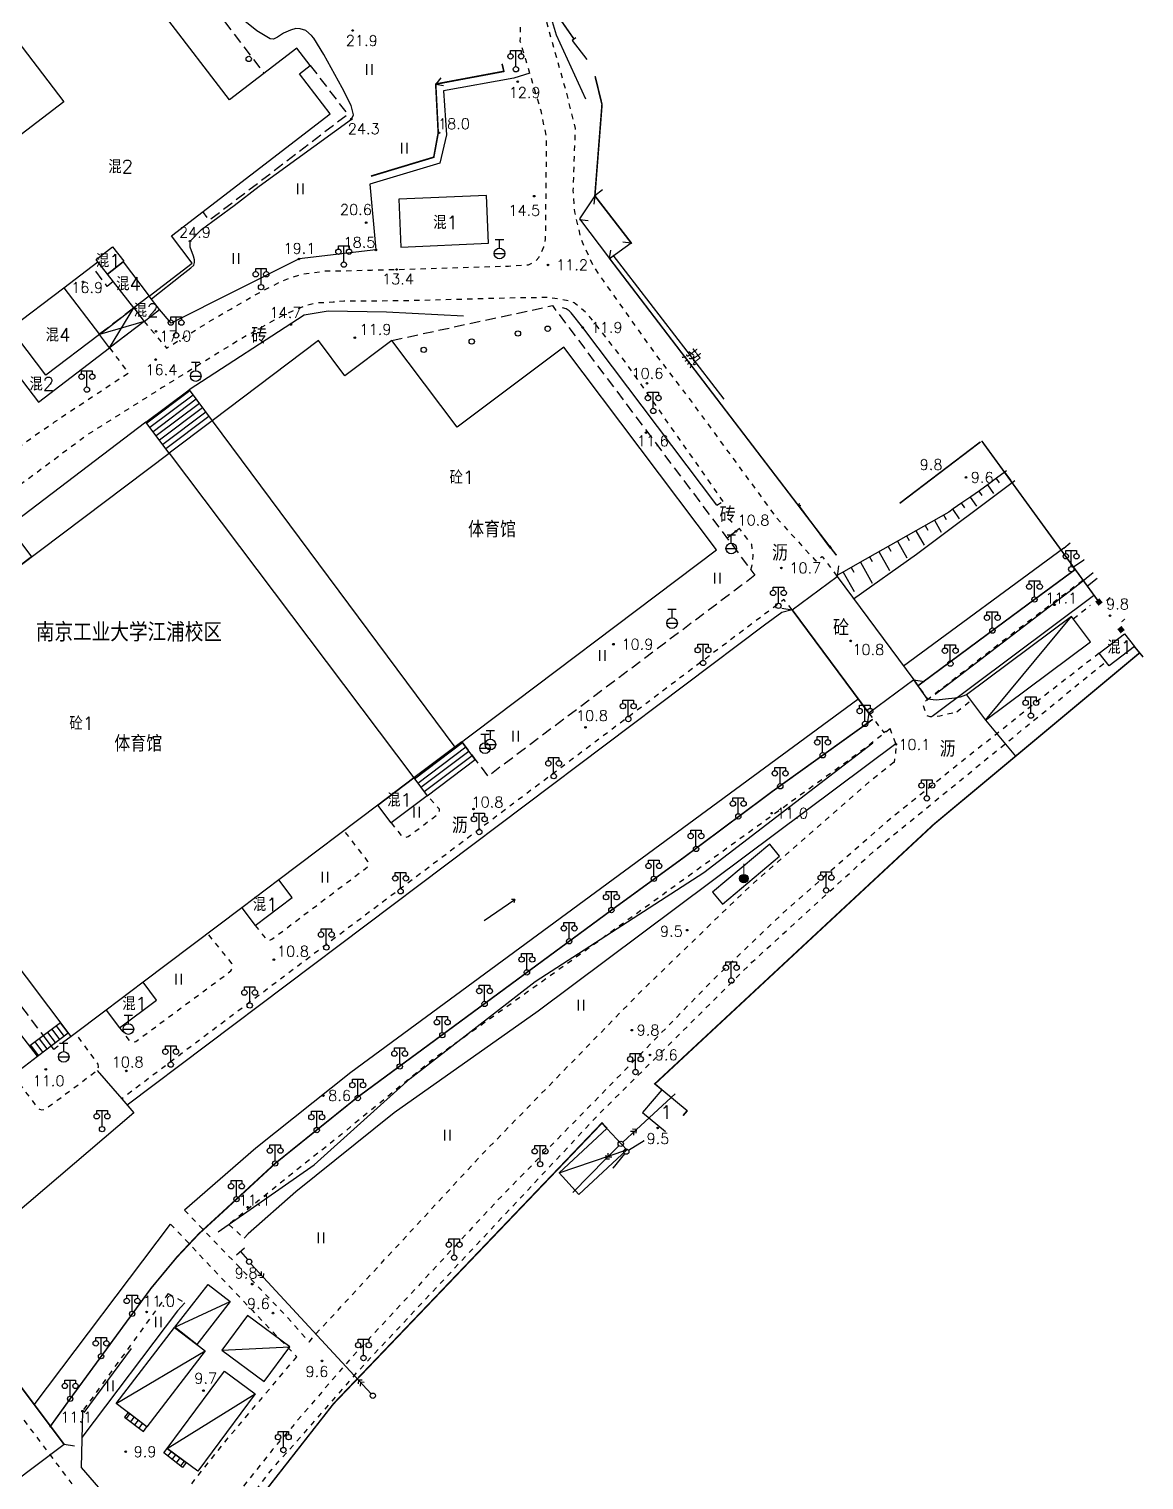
# Model space of a CAD drawing. Extents: x 115374 to 116875, y 149866 to 152432.
# Drawn here: x 116632.7 to 116842.3, y 150608 to 150880.7 of the extents above; entities that cross this region are included whole.
import ezdxf
from ezdxf.enums import TextEntityAlignment as Align

# ---------------------------------------------------------------- set-up
doc = ezdxf.new("R2010")
doc.units = 0
doc.header["$MEASUREMENT"] = 0
doc.header["$PDMODE"] = 32
doc.header["$PDSIZE"] = 0.3
for name, pattern in [('X2', [10, 8, -2]), ('X5', [3, 2, -1]), ('X6', [2, 1, -1])]:
    doc.linetypes.add(name, pattern=pattern)
doc.layers.get('0').update_dxf_attribs({"linetype": 'CONTINUOUS'})
for name, color, linetype in [('BOUND', 7, 'CONTINUOUS'), ('DLDW', 14, 'CONTINUOUS'), ('DLSS', 5, 'CONTINUOUS'), ('DMTZ', 5, 'CONTINUOUS'), ('GCD', 1, 'CONTINUOUS'), ('GXYZ', 2, 'CONTINUOUS'), ('JMD', 6, 'CONTINUOUS'), ('SXSS', 5, 'CONTINUOUS'), ('YZH', 2, 'CONTINUOUS'), ('ZBTZ', 5, 'CONTINUOUS')]:
    doc.layers.add(name, color=color, linetype=linetype)
doc.styles.add('HZ', font='rs.shx', dxfattribs={"bigfont": 'hztxt.shx'})
doc.linetypes.add('X17', pattern='A,9.4,[169,symbolx.shx,S=1,R=0,X=0,Y=0.15],0.6', length=10)
doc.linetypes.add('X18', pattern='A,9.4,[169,symbolx.shx,S=1,R=-90,X=0,Y=-0.15],0.6', length=10)
doc.linetypes.add('X19', pattern='A,4.5,[145,symbolx.shx,S=1,R=0,X=0,Y=1],4.5,-0.5,[146,symbolx.shx,S=1,R=0,X=0,Y=0],-0.5', length=10)
doc.linetypes.add('X20', pattern='A,4.5,[145,symbolx.shx,S=1,R=0,X=0,Y=0],4.5,-0.5,[146,symbolx.shx,S=1,R=0,X=0,Y=0],-0.5', length=10)
doc.linetypes.add('X30', pattern='A,9,-0.5,[162,symbolx.shx,S=1,R=0,X=0,Y=0],-0.5', length=10)
doc.linetypes.add('X33', pattern='A,2,[150,symbolx.shx,S=1,R=0,X=0,Y=1],1e-11', length=2)
doc.linetypes.add('X35', pattern='A,2,[4,symbolt.shx,S=1,R=0,X=0,Y=0],2,[28,symbolt.shx,S=1,R=0,X=0,Y=0],1e-11', length=4)
doc.linetypes.add('X36', pattern='A,2,[4,symbolt.shx,S=1,R=180,X=0,Y=0],2,[28,symbolt.shx,S=1,R=180,X=0,Y=0],1e-11', length=4)
doc.linetypes.add('X39', pattern='A,2,[150,symbolx.shx,S=1,R=0,X=0,Y=1],2,[151,symbolx.shx,S=1,R=0,X=0,Y=3],1e-11', length=4)
doc.linetypes.add('X4', pattern='A,0,-1e-09,[149,symbolx.shx,S=0.15,R=0,X=0,Y=0],-1.6', length=1.6)
doc.linetypes.add('X40', pattern='A,2,[150,symbolx.shx,S=1,R=0,X=0,Y=0],2,[151,symbolx.shx,S=1,R=0,X=0,Y=0],1e-11', length=4)
doc.linetypes.add('X49', pattern='A,0,[5,symbolt.shx,S=1,R=0,X=0,Y=0],-10', length=10)

# ---------------------------------------------------------------- blocks, each defined once
blk = doc.blocks.new('GC121')
for p, q in [((-0.5, -0.64), (-0.5, 1.36)), ((-0.5, -0.64), (-0.5, 0.86)), ((0.5, -0.64), (0.5, 1.36))]:
    blk.add_line(p, q)
blk = doc.blocks.new('GC002')
at = {"const_width": 1}
blk.add_lwpolyline([(-0.5, 0), (0.5, 0)], dxfattribs=at)
blk = doc.blocks.new('GC097')
for p, q in [((-1, 2.92), (-1, 3.52)), ((-1, 3.52), (1, 3.52)), ((0, 0.52), (0, 3.52)), ((1, 3.52), (1, 2.92))]:
    blk.add_line(p, q)
for centre in [(-1, 2.42), (1, 2.42), (0.01, 0)]:
    blk.add_circle(centre, 0.5)
blk = doc.blocks.new('GC017')
at = {"const_width": 0.8}
blk.add_lwpolyline([(-0.4, -0.375, 1), (0.4, -0.375, 1)], format="xyb", close=True, dxfattribs=at)
at = {"const_width": 0.2}
blk.add_lwpolyline([(0, 0.425), (0, 2.425)], dxfattribs=at)
blk.add_lwpolyline([(0, -1.175, 0.2, 0.2, 0), (0, -1.175, 0, 0, 0)], format="xyseb")
blk.add_circle((0, -0.375), 0.8)
blk.add_point((0, -0.375))
blk.add_point((0, -0.375))
blk.add_point((0, -0.375))
blk = doc.blocks.new('GC133')
for p, q in [((-0.81, 2.59), (0.79, 2.59)), ((-0.01, 0.99), (-0.01, 2.59)), ((-1.01, -0.01), (0.99, -0.01))]:
    blk.add_line(p, q)
blk.add_circle((-0.01, -0.01), 1)
blk = doc.blocks.new('Gdt')
at = {"linetype": 'Continuous', "flags": 128}
for points in [[(-2, 1), (-2, -1)], [(-2, 0), (0, 0)]]:
    blk.add_lwpolyline(points, dxfattribs=at)
blk = doc.blocks.new('GC155')
for p, q in [((4, 0), (0.5, 0)), ((3.42, 0), (2.92, 0.5)), ((2.92, -0.5), (3.42, 0)), ((4, 0), (3.5, 0.5)), ((3.5, -0.5), (4, 0))]:
    blk.add_line(p, q)
blk.add_circle((0, 0), 0.5)
blk = doc.blocks.new('GC156')
blk.add_line((0.5, 0), (4, 0))
at = {"const_width": 0.15}
blk.add_lwpolyline([(3.78, 0, 1), (3.93, 0, 1)], format="xyb", close=True, dxfattribs=at)
blk.add_circle((0, 0), 0.5)

msp = doc.modelspace()

# ---------------------------------------------------------------- linework, layer by layer
at = {"layer": 'BOUND', "linetype": 'Continuous', "flags": 128}
for points in [[(116654.35, 150825.75), (116647.86, 150820.79), (116645.93, 150823.31), (116652.39, 150828.27)], [(116784.62, 150777.81), (116799.03, 150758.35), (116790.59, 150752.1), (116776.19, 150771.56)], [(116705.07, 150739.93), (116707.59, 150736.59), (116716.6, 150743.38), (116714.08, 150746.73)], [(116650.68, 150619.81), (116654.2, 150617.11), (116654.87, 150617.97), (116651.34, 150620.67)], [(116661.56, 150610.35), (116658.04, 150613.06), (116658.7, 150613.92), (116662.25, 150611.29)]]:
    msp.add_lwpolyline(points, close=True, dxfattribs=at)
for points, elevation in [([(116662.79, 150812.91), (116667.12, 150807.09), (116659.05, 150801.01), (116654.69, 150806.8)], 15.42), ([(116628.93, 150787.19), (116633.16, 150781.5), (116625.09, 150775.42), (116620.82, 150781.08)], 16.76), ([(116634.29, 150687.63), (116640.09, 150692), (116638.65, 150693.92), (116632.85, 150689.55)], 10.38), ([(116624.5, 150603.53), (116601.06, 150634.75), (116615.88, 150645.83), (116639.3, 150614.64)], 9.03)]:
    msp.add_lwpolyline(points, close=True, dxfattribs=dict(at, elevation=elevation))
at = {"layer": 'DLDW', "linetype": 'X4', "flags": 128}
msp.add_lwpolyline([(116771.96, 150727.48), (116761.21, 150718.46), (116763.08, 150716.23), (116773.83, 150725.25)], close=True, dxfattribs=at)
at = {"layer": 'DLSS', "linetype": 'X6', "flags": 128}
for points in [[(116767.1, 151000), (116793.03, 150987.24), (116799.35, 150983.07), (116803.61, 150979.71), (116806.51, 150975.98), (116808.48, 150971.75), (116809.04, 150969.04), (116808.71, 150967.02), (116807.26, 150963.19), (116805.66, 150960.86), (116799.22, 150953.94), (116782.24, 150939.77), (116763.36, 150923.46), (116740.01, 150900.96), (116731.29, 150889.46), (116730.28, 150887.08), (116729.97, 150885.26), (116729.82, 150882.99), (116730.04, 150881.83), (116733.65, 150869.01), (116735.37, 150861.99), (116734.96, 150850.33), (116735.24, 150846.33), (116736.47, 150841.23), (116738.68, 150836.32), (116740.62, 150833.44), (116750.18, 150819.97), (116757, 150810.99), (116773.26, 150788.8), (116780.63, 150780.7), (116781.83, 150781.59), (116784.62, 150777.81)], [(116654.35, 150825.75), (116658.58, 150820.72), (116666.99, 150825.96), (116670.64, 150828.07), (116676.1, 150831.21), (116680.01, 150833.21), (116681.56, 150833.83), (116684.12, 150834.68), (116688.38, 150835.23), (116689.88, 150835.22), (116697.12, 150835.41), (116701.82, 150835.51), (116710.32, 150835.76), (116722.83, 150836.15), (116726.64, 150836.38), (116727.87, 150836.98), (116728.58, 150837.79), (116729.5, 150839.75), (116729.83, 150841.2), (116730.03, 150860.33), (116728.97, 150865.32), (116726.1, 150874.97), (116725.06, 150878.39), (116725.21, 150884.04), (116726.07, 150888.89), (116723.67, 150889.87)], [(116763.22, 150791.91), (116744.84, 150818.11), (116737.59, 150827.28), (116735.22, 150829.21), (116734.15, 150829.59), (116732.57, 150829.9), (116730.56, 150830.22), (116729.81, 150830.23), (116724.66, 150830.17), (116704.16, 150829.63), (116697.3, 150829.56), (116691.88, 150829.56), (116689.87, 150829.34), (116687.04, 150829.21), (116684.69, 150828.72), (116680.53, 150826.93), (116671.88, 150822.06), (116657.75, 150813.3), (116643.75, 150804.48), (116587.76, 150762.7), (116555.29, 150735.34), (116547, 150728.75), (116544.99, 150727.15), (116543.3, 150725.53), (116541.96, 150723.94), (116541.6, 150723.28), (116541.43, 150722.33), (116541.35, 150721.43), (116541.37, 150720.67), (116541.45, 150720.11), (116541.97, 150719.31), (116542.82, 150718.33), (116547.35, 150714.59), (116555.01, 150708.66), (116561.3, 150703.6), (116563.9, 150701.32), (116567.82, 150698.3), (116572.7, 150694.36), (116575.54, 150691.76), (116578.12, 150689.03), (116580.96, 150686.01)], [(116647.86, 150820.79), (116651.38, 150816.01), (116637.44, 150806.78), (116625.47, 150798.33), (116613.25, 150789.06), (116582.2, 150765.8), (116559.09, 150748.24), (116550.5, 150741.79), (116542.71, 150735.88), (116534.29, 150729.63), (116532.13, 150728.17), (116531.33, 150728), (116530.62, 150728.07), (116530.03, 150728.3), (116529.2, 150728.79), (116528.69, 150729.35), (116515.85, 150739.3), (116507.43, 150746.54), (116500, 150754.08)], [(116761.99, 150791.18), (116763.22, 150791.91)], [(116768.42, 150779.05), (116768.61, 150779.71), (116768.86, 150781.74), (116768.57, 150783.81), (116766.27, 150786.83)], [(116830.82, 150777.04), (116818.26, 150767.55), (116801.28, 150754.36)], [(116776.19, 150771.56), (116774.64, 150773.45), (116650.15, 150679.64)], [(116799.03, 150758.35), (116801.63, 150754.76), (116800.76, 150753.78), (116801.43, 150751.68), (116802.04, 150751.48), (116802.95, 150751.48), (116803.93, 150751.64), (116805.16, 150751.94), (116807.12, 150752.35)], [(116790.59, 150752.1), (116793.41, 150748.5), (116794.52, 150749.33), (116795.67, 150746.26), (116795.63, 150744.77), (116795.34, 150742.85)], [(116794.58, 150749.17), (116789.04, 150744.87), (116739, 150708.69), (116708.46, 150686.86), (116691.51, 150673), (116670.27, 150656.01)], [(116700.8, 150731.47), (116702.66, 150729.12), (116703.1, 150728.85), (116703.59, 150728.8), (116704.01, 150728.92), (116709.48, 150733.05), (116709.73, 150733.37), (116709.85, 150733.75), (116709.85, 150734.05), (116707.59, 150736.59)], [(116675.22, 150712.2), (116677.14, 150709.79), (116677.49, 150709.52), (116677.9, 150709.45), (116678.38, 150709.63), (116696.44, 150723.27), (116696.55, 150723.55), (116696.56, 150723.85), (116696.43, 150724.25), (116691.95, 150730.04)], [(116649.72, 150692.99), (116651.56, 150690.56), (116651.91, 150690.35), (116652.29, 150690.3), (116652.76, 150690.38), (116670.64, 150703.65), (116670.86, 150704.03), (116670.95, 150704.58), (116670.91, 150705.02), (116666.29, 150710.7)], [(116629.65, 150684.08), (116634.28, 150677.96), (116634.67, 150677.65), (116635.11, 150677.55), (116635.65, 150677.6), (116645.49, 150684.93), (116645.7, 150685.29), (116645.76, 150685.64), (116645.71, 150686.14), (116641.45, 150691.96)], [(116661.91, 150658.7), (116671.71, 150648.53), (116680.49, 150639.4), (116685.38, 150633.91)], [(116659.28, 150656.09), (116674.68, 150639.87), (116683.03, 150631.13)], [(116670.27, 150656.01), (116673.14, 150653.41)], [(116654.64, 150596.26), (116654.1, 150595.74), (116653.7, 150595.5), (116652.88, 150595.22), (116652.16, 150595.06), (116651.44, 150595.01), (116650.66, 150595.18), (116649.72, 150595.62), (116649.33, 150596.09), (116647.66, 150598.16), (116613.23, 150643.89)]]:
    msp.add_lwpolyline(points, dxfattribs=at)
at = {"layer": 'DLSS', "linetype": 'Continuous', "flags": 128}
for points in [[(116784.92, 150779.79), (116784.62, 150777.81)], [(116784.62, 150777.81), (116799.03, 150758.35)], [(116774.21, 150771.85), (116776.19, 150771.56)], [(116776.19, 150771.56), (116790.59, 150752.1)], [(116799.03, 150758.35), (116801.01, 150758.06)], [(116790.59, 150752.1), (116790.3, 150750.12)]]:
    msp.add_lwpolyline(points, dxfattribs=at)
at = {"layer": 'DLSS', "linetype": 'X2'}
msp.add_lwpolyline([(116835.97, 150773.89, 0.2, 0.2, 0), (116835.26, 150773.27, 0.2, 0.2, 0)], format="xyseb", dxfattribs=at)
at = {"layer": 'DLSS', "linetype": 'X6', "elevation": 8.31, "flags": 128}
for points in [[(116829.02, 150769.83), (116832.29, 150772.43)], [(116833.92, 150763.38), (116823.66, 150755.44), (116794.48, 150732.15), (116774.4, 150714.5), (116761.56, 150702.22), (116720.79, 150660.54), (116692.63, 150630.19), (116678.51, 150613.71), (116667.73, 150600.19), (116629.71, 150550.7), (116608.73, 150522.9), (116600.05, 150509.86), (116593.66, 150500)], [(116596.96, 150500), (116608.53, 150518.23), (116615.13, 150527.04), (116630.37, 150547.26), (116666.08, 150593.79), (116678.34, 150609.97), (116685.59, 150618.11), (116694.53, 150628.38), (116739.65, 150676.53), (116768.61, 150705.28), (116791.69, 150726.32), (116835.14, 150761.79)], [(116807.12, 150752.35), (116809.77, 150754.47)], [(116685.38, 150633.91), (116686.72, 150635.5), (116717.63, 150668.91), (116747.22, 150699.27), (116768.27, 150719.62), (116791.42, 150739.83), (116795.36, 150742.98)], [(116658.87, 150643.03), (116642.76, 150620.91)], [(116658.87, 150643.03), (116662.02, 150641.3)], [(116654.64, 150596.26), (116660.12, 150603.27), (116669.29, 150614.85), (116683.03, 150631.13)]]:
    msp.add_lwpolyline(points, dxfattribs=at)
at = {"layer": 'DLSS', "linetype": 'Continuous', "const_width": 0.2}
msp.add_lwpolyline([(116838.76, 150769.84), (116838.11, 150769.26)], dxfattribs=at)
at = {"layer": 'DLSS', "linetype": 'X4', "flags": 128}
for points in [[(116645.49, 150684.93), (116650.15, 150679.64)], [(116642.76, 150620.91), (116642.52, 150610.33), (116654.64, 150596.26)]]:
    msp.add_lwpolyline(points, dxfattribs=at)
at = {"layer": 'DLSS', "linetype": 'Continuous', "flags": 128}
for points, elevation in [([(116639.3, 150614.64), (116615.88, 150645.83)], 9.04), ([(116641.28, 150614.34), (116639.3, 150614.64)], 9.03)]:
    msp.add_lwpolyline(points, dxfattribs=dict(at, elevation=elevation))
at = {"layer": 'DMTZ', "linetype": 'Continuous'}
for p, q in [((116814.52, 150796.2), (116815.12, 150795.39)), ((116816.12, 150797.4), (116817.3, 150795.85)), ((116811.29, 150793.85), (116811.87, 150793.03)), ((116812.91, 150795.01), (116814.06, 150793.43)), ((116806.36, 150790.42), (116807.6, 150788.61)), ((116808.01, 150791.55), (116808.58, 150790.73)), ((116809.65, 150792.69), (116810.82, 150791.01)), ((116801.18, 150787.4), (116801.67, 150786.53)), ((116802.92, 150788.39), (116804.21, 150786.11)), ((116804.66, 150789.37), (116805.15, 150788.5)), ((116797.7, 150785.43), (116798.19, 150784.56)), ((116799.44, 150786.41), (116800.97, 150783.72)), ((116792.48, 150782.47), (116794.48, 150778.94)), ((116794.22, 150783.46), (116794.71, 150782.59)), ((116795.96, 150784.44), (116797.72, 150781.33)), ((116787.26, 150779.51), (116787.76, 150778.64)), ((116789, 150780.5), (116791.24, 150776.55)), ((116790.74, 150781.49), (116791.23, 150780.62)), ((116785.75, 150778.63), (116787.82, 150774.98))]:
    msp.add_line(p, q, dxfattribs=at)
at = {"layer": 'DMTZ', "linetype": 'X33', "flags": 128}
for points in [[(116813.2, 150969.27), (116811.38, 150967.18), (116806.08, 150960.24), (116803.29, 150957.01), (116798.09, 150952.35), (116776.91, 150934.13), (116756.73, 150916.43), (116742.65, 150902.75), (116739.86, 150899.67), (116737.56, 150896.8), (116735.54, 150894.31), (116732.76, 150890), (116731.52, 150887.31), (116730.91, 150885.22), (116730.84, 150883.65), (116731.03, 150882.12), (116731.8, 150879.63), (116737.34, 150867.57)], [(116785.53, 150778.51), (116784.48, 150777.91)]]:
    msp.add_lwpolyline(points, dxfattribs=at)
at = {"layer": 'DMTZ', "linetype": 'X40', "elevation": 3, "flags": 128}
msp.add_lwpolyline([(116655.71, 150830), (116661.44, 150834.5), (116663.12, 150835.79), (116663.67, 150836.34), (116663.8, 150836.79), (116663.8, 150837.33), (116663.65, 150838.04), (116663.03, 150839.73), (116662.98, 150840.83), (116665.16, 150843.05), (116671.28, 150847.54), (116676, 150851.2), (116693.32, 150863.78), (116693.69, 150864.6), (116693.3, 150866.34), (116691.56, 150869.68), (116688.16, 150875.92), (116686.23, 150878.99), (116685.84, 150879.49), (116684.76, 150880.4), (116683.66, 150880.76), (116682.89, 150880.78), (116681.89, 150880.48), (116680.53, 150879.94), (116679.44, 150879.2), (116678.64, 150878.81), (116678.07, 150878.88), (116675.52, 150880.35), (116672.63, 150882.7), (116671.21, 150884.41), (116666, 150892.55), (116661.27, 150902.73), (116660.71, 150904.35), (116660.27, 150905.49)], dxfattribs=at)
at = {"layer": 'DMTZ', "linetype": 'X35', "flags": 128}
for points in [[(116726.87, 150872.4), (116723.83, 150871.5), (116710.62, 150869.06), (116711.21, 150860.81), (116709.95, 150855.49), (116696.76, 150851.52), (116697.92, 150839.18), (116683.48, 150837.49), (116659.46, 150825.43), (116657.26, 150827.99)], [(116650.15, 150679.64), (116652.41, 150676.99), (116615.88, 150645.83)]]:
    msp.add_lwpolyline(points, dxfattribs=at)
at = {"layer": 'DMTZ', "linetype": 'X36', "flags": 128}
for points in [[(116761.99, 150791.18), (116736.8, 150824.6), (116734.62, 150827.35), (116734.27, 150827.71), (116733.67, 150828.11), (116733.01, 150828.32)], [(116827.24, 150783.12), (116797.1, 150760.95)], [(116788.55, 150754.67), (116693.23, 150684.57), (116675.32, 150670.33), (116661.91, 150658.7)]]:
    msp.add_lwpolyline(points, dxfattribs=at)
at = {"layer": 'DMTZ', "linetype": 'X35', "flags": 128}
for points, elevation in [([(116714.42, 150826.72), (116699.94, 150827.46), (116688.95, 150827.67), (116684.46, 150826.92), (116662.79, 150812.91)], 13.19), ([(116654.69, 150806.8), (116628.93, 150787.19)], 15.42), ([(116832.84, 150774.14), (116802.5, 150751.48)], 8.31), ([(116795.64, 150746.35), (116767.38, 150725.25), (116728.43, 150696.09), (116701.36, 150676.97), (116682.89, 150662.11), (116673.91, 150654.26), (116673.14, 150653.41)], 8.31), ([(116633.69, 150622.11), (116659.28, 150656.09)], 8.31), ([(116662.02, 150641.3), (116660.62, 150639.78), (116642.65, 150615.98)], 8.31)]:
    msp.add_lwpolyline(points, dxfattribs=dict(at, elevation=elevation))
at = {"layer": 'DMTZ', "linetype": 'Continuous', "elevation": 258}
msp.add_lwpolyline([(116816.45, 150797.65), (116816.22, 150797.47), (116814.62, 150796.27), (116813.01, 150795.08), (116811.39, 150793.92), (116809.76, 150792.76), (116808.11, 150791.62), (116806.46, 150790.49), (116805.64, 150789.92), (116788.46, 150780.2), (116785.53, 150778.51)], dxfattribs=at)
at = {"layer": 'DMTZ', "linetype": 'X33'}
for points in [[(116829.06, 150779.59), (116831, 150780.92), (116831.08, 150780.98)], [(116833.54, 150777.42), (116831.68, 150775.99)]]:
    msp.add_lwpolyline(points, dxfattribs=at)
at = {"layer": 'DMTZ', "linetype": 'X39', "flags": 128}
msp.add_lwpolyline([(116776.19, 150771.56), (116774.23, 150771.01), (116770.95, 150768.67), (116651.17, 150678.44)], dxfattribs=at)
at = {"layer": 'GCD', "linetype": 'Continuous'}
for p in [(116693.56, 150880.43, 21.87), (116724.58, 150870.8, 12.86), (116693.32, 150863.78, 24.32), (116709.78, 150861.19, 18.05), (116727.67, 150849.29, 14.5), (116696.09, 150844.32, 20.59), (116662.98, 150840.83, 24.94), (116697.92, 150839.18, 18.52), (116683.48, 150837.49, 19.1), (116730.29, 150836.36, 11.18), (116701.82, 150835.51, 13.38), (116642.86, 150833.19, 16.85), (116656.58, 150823.9, 16.98), (116681.92, 150825.17, 14.73), (116693.96, 150822.69, 11.86), (116736.8, 150824.6, 11.87), (116656.53, 150818.58, 16.43), (116748.88, 150814.11, 10.57), (116748.7, 150804.84, 11.58), (116808.86, 150796.42, 9.6), (116765.63, 150786.31, 10.8), (116774.15, 150779.4, 10.67), (116825.51, 150772.47, 11.1), (116835.94, 150770.42, 9.8), (116787.18, 150765.7, 10.81), (116742.58, 150765.07, 10.89), (116737.33, 150749.43, 10.75), (116795.67, 150746.26, 10.14), (116716.27, 150734.09, 10.78), (116772.32, 150733.31, 11), (116756.45, 150711.32, 9.5), (116678.74, 150705.78, 10.78), (116746.03, 150692.53, 9.8), (116749.46, 150687.87, 9.6), (116635.86, 150685.16, 10.98), (116650.99, 150684.87, 10.77), (116688.04, 150680.23, 8.6), (116750.88, 150674.14, 9.5), (116673.81, 150659.26, 11.1), (116674.67, 150644.79, 9.8), (116654.82, 150639.57, 11), (116678.56, 150639.34, 9.6), (116687.78, 150630.36, 9.6), (116665.5, 150624.78, 9.7), (116642.76, 150620.91, 11.06), (116650.88, 150613.29, 9.86)]:
    msp.add_point(p, dxfattribs=at)
at = {"layer": 'GXYZ', "linetype": 'X30'}
msp.add_lwpolyline([(116742.48, 150838.23), (116763.31, 150811.16)], dxfattribs=at)
at = {"layer": 'GXYZ', "linetype": 'Continuous', "elevation": 11.69}
for points in [[(116746.89, 150673.87), (116754.19, 150680.59)], [(116734.93, 150661.99), (116741.14, 150668.31)]]:
    msp.add_lwpolyline(points, dxfattribs=at)
at = {"layer": 'GXYZ', "linetype": 'Continuous'}
for points in [[(116756.41, 150677.35), (116755.67, 150676.47)], [(116756.53, 150677.25), (116756.41, 150677.35)]]:
    msp.add_lwpolyline(points, dxfattribs=at)
at = {"layer": 'GXYZ', "linetype": 'Continuous', "flags": 128}
msp.add_lwpolyline([(116676.81, 150646.05), (116694.62, 150626.76)], dxfattribs=at)
at = {"layer": 'JMD', "linetype": 'Continuous'}
for p, q in [((116739.09, 150849.36), (116738.9, 150847.77)), ((116736.22, 150844.93), (116737.81, 150844.74)), ((116744.36, 150840.73), (116745.94, 150840.5)), ((116741.85, 150837.58), (116742.09, 150839.16)), ((116777.3, 150791.24), (116777.81, 150791.16)), ((116783.31, 150783.1), (116783.38, 150783.56)), ((116812.51, 150750.79), (116828.68, 150770.29)), ((116732.36, 150665.69), (116745.11, 150670.03)), ((116660.09, 150636.67), (116670.52, 150641.52)), ((116649.12, 150622.38), (116665.81, 150632.24)), ((116668.96, 150632.37), (116681.76, 150633.01)), ((116658.7, 150613.92), (116675.2, 150624.15))]:
    msp.add_line(p, q, dxfattribs=at)
at = {"layer": 'JMD', "linetype": 'Continuous', "flags": 128}
for points in [[(116645.3, 150837.38), (116648.38, 150839.79), (116650.52, 150837.05), (116650.39, 150836.95), (116655.32, 150830.51), (116663.41, 150836.71), (116659.47, 150841.86), (116689.33, 150864.74), (116683.55, 150872.28), (116685.57, 150873.84), (116683.06, 150877.12), (116670.38, 150867.41), (116645.98, 150899.26), (116644.04, 150897.79), (116646.46, 150894.49), (116628.43, 150881.25), (116639.24, 150867), (116620.18, 150852.5), (116613.99, 150847.8), (116612.4, 150846.59), (116629.18, 150824.42), (116639.24, 150832.08), (116645.63, 150836.95)], [(116718.69, 150849.42), (116702.21, 150848.73), (116702.59, 150839.73), (116719.07, 150840.43)], [(116739.09, 150849.36), (116736.23, 150845.02), (116741.85, 150837.58), (116745.94, 150840.5)], [(116647.44, 150834.64), (116645.63, 150836.95), (116645.3, 150837.38), (116648.38, 150839.79), (116650.52, 150837.05), (116650.39, 150836.95)], [(116652.39, 150828.27), (116647.44, 150834.64), (116650.39, 150836.95), (116655.32, 150830.51)], [(116635.88, 150815.62), (116630.59, 150822.57), (116629.18, 150824.42), (116639.24, 150832.08), (116645.93, 150823.31)], [(116654.35, 150825.75), (116657.26, 150827.99), (116655.32, 150830.51), (116652.39, 150828.27)], [(116630.59, 150822.57), (116627.24, 150820.02), (116634.47, 150810.59), (116647.86, 150820.79), (116645.93, 150823.31), (116635.88, 150815.62)], [(116761.95, 150782.81), (116733.23, 150820.92), (116713.22, 150805.85), (116700.92, 150822.18), (116692.11, 150815.54), (116687.12, 150822.17), (116667.12, 150807.09), (116712.77, 150745.74)], [(116640.6, 150691.33), (116594.56, 150752.42), (116659.05, 150801.01), (116705.07, 150739.93), (116698.28, 150734.81), (116679.69, 150720.8), (116672.71, 150715.53), (116654.16, 150701.55), (116647.19, 150696.3)], [(116828.68, 150770.29), (116808.94, 150755.58), (116812.51, 150750.79), (116832.25, 150765.49)], [(116833.92, 150763.38), (116838.69, 150767.03), (116840.51, 150764.64), (116835.75, 150761)], [(116700.8, 150731.47), (116698.28, 150734.81), (116705.07, 150739.93), (116707.59, 150736.59)], [(116675.22, 150712.2), (116682.21, 150717.47), (116679.69, 150720.8), (116672.71, 150715.53)], [(116649.7, 150692.98), (116656.7, 150698.19), (116654.16, 150701.55), (116647.19, 150696.3)], [(116741.36, 150674.06), (116745.11, 150670.03), (116736.1, 150661.66), (116732.36, 150665.69)], [(116660.09, 150636.67), (116666.36, 150644.74), (116670.52, 150641.52), (116664.24, 150633.45)], [(116668.96, 150632.37), (116676.92, 150626.48), (116681.76, 150633.01), (116673.79, 150638.9)], [(116649.12, 150622.38), (116660.07, 150636.65), (116664.24, 150633.45), (116665.81, 150632.24), (116654.87, 150617.97)], [(116669.43, 150628.42), (116675.2, 150624.15), (116664.47, 150609.65), (116658.7, 150613.92)]]:
    msp.add_lwpolyline(points, close=True, dxfattribs=at)
at = {"layer": 'JMD', "linetype": 'Continuous'}
for points in [[(116735.51, 150879.07), (116734.82, 150878.55), (116737.57, 150874.95)], [(116740.5, 150850.46), (116739.09, 150849.36), (116745.94, 150840.5), (116746.04, 150840.37)], [(116777.6, 150791.46), (116777.3, 150791.24), (116783.31, 150783.1), (116783.57, 150783.3)], [(116756.41, 150677.35), (116751.67, 150681.34), (116748.06, 150677.05), (116752.34, 150673.45)], [(116755.67, 150676.47), (116756.41, 150677.35)]]:
    msp.add_lwpolyline(points, dxfattribs=at)
at = {"layer": 'SXSS', "linetype": 'Continuous'}
for p, q in [((116718.25, 150713.14), (116724.06, 150717.06)), ((116724.06, 150717.06), (116723.42, 150717.11)), ((116724.06, 150717.06), (116723.87, 150716.45))]:
    msp.add_line(p, q, dxfattribs=at)
at = {"layer": 'SXSS', "linetype": 'Continuous', "const_width": 0.3, "flags": 128}
msp.add_lwpolyline([(116721.64, 150874.16), (116721.98, 150872.75), (116709.17, 150870.35), (116709.64, 150861.2), (116708.8, 150856.61), (116696.99, 150853.05)], dxfattribs=at)
at = {"layer": 'SXSS', "linetype": 'Continuous', "flags": 128}
msp.add_lwpolyline([(116710.12, 150871.51), (116709.17, 150870.35), (116710.65, 150870.11)], dxfattribs=at)
at = {"layer": 'SXSS', "linetype": 'Continuous'}
for points in [[(116787.72, 150773.62), (116799.58, 150782.01), (116818.06, 150795.83)], [(116827.24, 150783.12), (116828.47, 150784.14)]]:
    msp.add_lwpolyline(points, dxfattribs=at)
at = {"layer": 'YZH', "linetype": 'X5'}
for p, q in [((116652.39, 150828.27), (116645.93, 150823.31)), ((116654.35, 150825.75), (116647.86, 150820.79))]:
    msp.add_line(p, q, dxfattribs=at)
at = {"layer": 'YZH', "linetype": 'Continuous'}
for p, q in [((116654.35, 150825.75), (116645.93, 150823.31)), ((116647.86, 150820.79), (116652.39, 150828.27)), ((116662.94, 150812.71, 11.34), (116654.83, 150806.6, 10.57)), ((116663.54, 150811.91, 11.34), (116655.44, 150805.8, 10.57)), ((116664.13, 150811.11, 11.34), (116656.04, 150805, 10.57)), ((116664.73, 150810.3, 11.34), (116656.64, 150804.21, 10.57)), ((116665.33, 150809.5, 11.34), (116657.24, 150803.41, 10.57)), ((116665.92, 150808.7, 11.34), (116657.84, 150802.61, 10.57)), ((116666.52, 150807.9, 11.34), (116658.44, 150801.81, 10.57)), ((116705.19, 150739.78), (116714.2, 150746.57)), ((116705.79, 150738.98), (116714.8, 150745.78)), ((116706.39, 150738.18), (116715.4, 150744.98)), ((116706.99, 150737.39), (116716, 150744.18)), ((116637.7, 150690.2, 10.38), (116636.25, 150692.11, 10.38)), ((116638.49, 150690.8, 10.38), (116637.05, 150692.71, 10.38)), ((116639.29, 150691.4, 10.38), (116637.85, 150693.32, 10.38)), ((116634.5, 150687.79, 10.38), (116633.06, 150689.71, 10.38)), ((116635.3, 150688.39, 10.38), (116633.86, 150690.31, 10.38)), ((116636.1, 150688.99, 10.38), (116634.65, 150690.91, 10.38)), ((116636.9, 150689.59, 10.38), (116635.45, 150691.51, 10.38)), ((116651.03, 150619.54), (116651.69, 150620.4)), ((116651.82, 150618.93), (116652.49, 150619.79)), ((116652.62, 150618.32), (116653.28, 150619.19)), ((116653.41, 150617.72), (116654.07, 150618.58)), ((116658.83, 150612.44), (116659.5, 150613.32)), ((116659.63, 150611.83), (116660.3, 150612.73)), ((116660.43, 150611.22), (116661.11, 150612.13)), ((116661.22, 150610.61), (116661.91, 150611.54))]:
    msp.add_line(p, q, dxfattribs=at)
at = {"layer": 'YZH', "linetype": 'X17', "flags": 128}
for points in [[(116817.8, 150963, 0.3, 0.3, 0), (116777.46, 150929.97, 0.3, 0.3, 0), (116761.74, 150916.32, 0.3, 0.3, 0), (116732.31, 150882.91, 0.3, 0.3, 0), (116735.17, 150878.81, 0.3, 0.3, 0)], [(116826.75, 150782.76, 0.3, 0.3, 0), (116811.81, 150803.29, 0.3, 0.3, 0)], [(116833.86, 150773, 0.3, 0.3, 0), (116826.75, 150782.76, 0.3, 0.3, 0)], [(116829.4, 150779.12, 0.3, 0.3, 0), (116821.33, 150773.18, 0.3, 0.3, 0), (116813.82, 150767.63, 0.3, 0.3, 0), (116799.85, 150757.28, 0.3, 0.3, 0)], [(116741.36, 150674.06, 0.3, 0.3, 0), (116740.43, 150675.08, 0.3, 0.3, 0), (116689.97, 150622.32, 0.3, 0.3, 0), (116631.22, 150547.27, 0.3, 0.3, 0), (116640.3, 150539.39, 0.3, 0.3, 0)], [(116668.49, 150657.78, 0.3, 0.3, 0), (116664.68, 150654.29, 0.3, 0.3, 0), (116660.52, 150649.88, 0.3, 0.3, 0), (116655.65, 150644.01, 0.3, 0.3, 0), (116640.44, 150623.23, 0.3, 0.3, 0), (116636.6, 150617.9, 0.3, 0.3, 0)]]:
    msp.add_lwpolyline(points, format="xyseb", dxfattribs=at)
at = {"layer": 'YZH', "linetype": 'X5', "flags": 128}
for points in [[(116645.98, 150899.26), (116652.53, 150904.2), (116676.9, 150872.4)], [(116685.57, 150873.84), (116692.63, 150864.63), (116666.64, 150844.75), (116665.38, 150846.39)], [(116648.53, 150833.23), (116647.4, 150832.34), (116644.54, 150836.13)]]:
    msp.add_lwpolyline(points, dxfattribs=at)
at = {"layer": 'YZH', "linetype": 'X17'}
for points in [[(116739.13, 150871.84, 0.3, 0.3, 0), (116740.43, 150866.51, 0.3, 0.3, 0), (116739.09, 150849.36, 0.3, 0.3, 0)], [(116741.85, 150837.58, 0.3, 0.3, 0), (116784.41, 150781.9, 0.3, 0.3, 0), (116784.53, 150782, 0.3, 0.3, 0)], [(116796.39, 150791.55, 0.3, 0.3, 0), (116811.59, 150803.11, 0.3, 0.3, 0)], [(116842.17, 150762.65, 0.3, 0.3, 0), (116840.51, 150764.64, 0, 0, 0)]]:
    msp.add_lwpolyline(points, format="xyseb", dxfattribs=at)
at = {"layer": 'YZH', "linetype": 'X5', "elevation": 11.37, "flags": 128}
for points in [[(116700.92, 150822.18), (116731.11, 150828.71), (116769.18, 150778.03)], [(116769.18, 150778.03), (116718.98, 150740.23)], [(116640.6, 150691.33), (116637.39, 150688.91), (116614.92, 150718.74), (116591.36, 150750), (116594.56, 150752.42)], [(116714.08, 150746.73), (116718.98, 150740.23)]]:
    msp.add_lwpolyline(points, dxfattribs=at)
at = {"layer": 'YZH', "linetype": 'Continuous', "flags": 128}
for points, elevation in [([(116662.79, 150812.91), (116667.12, 150807.09), (116659.05, 150801.01), (116654.69, 150806.8)], 15.42), ([(116628.93, 150787.19), (116633.16, 150781.5), (116625.09, 150775.42), (116620.82, 150781.08)], 16.76), ([(116634.29, 150687.63), (116640.09, 150692), (116638.65, 150693.92), (116632.85, 150689.55)], 10.38)]:
    msp.add_lwpolyline(points, dxfattribs=dict(at, elevation=elevation))
at = {"layer": 'YZH', "linetype": 'X18', "const_width": 0.3, "flags": 128}
msp.add_lwpolyline([(116751.67, 150681.34), (116750.36, 150682.43), (116802.8, 150731.2), (116841.51, 150763.45)], dxfattribs=at)
at = {"layer": 'YZH', "linetype": 'X20', "flags": 128}
msp.add_lwpolyline([(116808.9, 150755.56), (116808.47, 150755.35), (116807.76, 150755.12), (116806.79, 150754.91), (116803.26, 150754.57), (116801.63, 150754.76), (116799.03, 150758.35)], dxfattribs=at)
at = {"layer": 'YZH', "linetype": 'X17', "const_width": 0.3, "flags": 128}
msp.add_lwpolyline([(116791.32, 150750.96), (116790.36, 150750.25), (116772.59, 150737.5), (116756.02, 150725.14), (116742.61, 150715.38), (116718.73, 150697.79), (116694.4, 150679.87), (116678.98, 150667.47), (116668.49, 150657.78)], dxfattribs=at)
at = {"layer": 'YZH', "linetype": 'X19', "flags": 128}
msp.add_lwpolyline([(116812.51, 150750.79), (116818.17, 150744)], dxfattribs=at)
at = {"layer": 'YZH', "linetype": 'Continuous', "flags": 128}
for points in [[(116705.07, 150739.93), (116707.59, 150736.59), (116716.6, 150743.38), (116714.08, 150746.73)], [(116650.68, 150619.81), (116654.2, 150617.11), (116654.87, 150617.97), (116651.34, 150620.67)], [(116661.56, 150610.35), (116658.04, 150613.06), (116658.7, 150613.92), (116662.25, 150611.29)]]:
    msp.add_lwpolyline(points, dxfattribs=at)
at = {"layer": 'YZH', "linetype": 'Continuous', "elevation": 10.38, "flags": 128}
msp.add_lwpolyline([(116634.29, 150687.63), (116629.3, 150694.17), (116622.78, 150689.19), (116627.78, 150682.65)], close=True, dxfattribs=at)
at = {"layer": 'YZH', "linetype": 'Continuous'}
for centre in [(116674.02, 150875.09), (116724.62, 150823.47), (116730.22, 150824.37), (116706.91, 150820.41), (116715.93, 150821.97)]:
    msp.add_circle(centre, 0.5, dxfattribs=at)
at = {"layer": 'ZBTZ', "linetype": 'X4', "flags": 128}
msp.add_lwpolyline([(116766.27, 150786.83), (116765.63, 150786.31), (116763.93, 150785.03)], dxfattribs=at)
at = {"layer": 'ZBTZ', "linetype": 'X49'}
msp.add_lwpolyline([(116803.08, 150755.7), (116830.13, 150776.43), (116832.77, 150778.53)], dxfattribs=at)
at = {"layer": 'ZBTZ', "linetype": 'X49', "flags": 128}
msp.add_lwpolyline([(116668.27, 150654.59), (116686.31, 150667.21), (116704.38, 150683.46), (116727.88, 150701.65), (116759.59, 150722.19), (116791.32, 150746.54)], dxfattribs=at)
at = {"layer": 'ZBTZ', "linetype": 'X49', "elevation": 8.31, "flags": 128}
msp.add_lwpolyline([(116651.91, 150632.7), (116643.02, 150620.64)], dxfattribs=at)

# ---------------------------------------------------------------- block references
at = {"layer": 'DLDW', "linetype": 'Continuous'}
for name, p in [('GC097', (116724.23, 150873.14)), ('GC097', (116691.88, 150836.42)), ('GC097', (116676.32, 150832.18)), ('GC097', (116660.36, 150823.11)), ('GC097', (116643.59, 150812.92)), ('GC097', (116750.06, 150808.92)), ('GC097', (116828.64, 150779.18, 10.82)), ('GC097', (116821.73, 150773.47, 10.87)), ('GC097', (116773.59, 150772.28)), ('GC097', (116813.81, 150767.63)), ('GC097', (116759.42, 150761.54)), ('GC097', (116805.91, 150761.42)), ('GC097', (116821.06, 150751.64, 8.31)), ('GC097', (116745.37, 150751.01)), ('GC097', (116789.87, 150750.09, 10.82)), ('GC097', (116781.91, 150744.2, 10.87)), ('GC097', (116731.34, 150740.26)), ('GC097', (116773.93, 150738.37, 10.81)), ('GC097', (116801.49, 150736.09, 8.31)), ('GC097', (116766.05, 150732.7, 10.84)), ('GC097', (116717.35, 150729.77)), ('GC097', (116758.1, 150726.6)), ('GC097', (116702.56, 150718.63)), ('GC097', (116750.17, 150720.98, 10.78)), ('GC017', (116767.11, 150721.38)), ('GC097', (116782.56, 150718.79, 17.91)), ('GC097', (116742.19, 150715.1, 10.92)), ('GC097', (116688.6, 150708.06)), ('GC097', (116734.25, 150709.24, 10.78)), ('GC097', (116726.31, 150703.39, 10.88)), ('GC097', (116764.74, 150701.84, 17.89)), ('GC097', (116674.19, 150697.16)), ('GC097', (116718.35, 150697.45, 10.88)), ('GC097', (116710.4, 150691.59, 10.95)), ('GC097', (116659.34, 150686.05)), ('GC097', (116702.39, 150685.7, 10.88)), ('GC097', (116746.72, 150684.65, 17.92)), ('GC097', (116694.5, 150679.77, 10.88)), ('GC097', (116646.43, 150673.91)), ('GC097', (116686.79, 150673.75, 10.9)), ('GC097', (116678.98, 150667.47, 10.84)), ('GC097', (116728.79, 150667.34, 17.9)), ('GC097', (116671.7, 150660.76, 10.92)), ('GC097', (116712.63, 150649.77, 17.83)), ('GC097', (116652.08, 150639.2, 19.23)), ('GC097', (116646.25, 150631.24, 19.39)), ('GC097', (116695.58, 150630.9, 17.87)), ('GC097', (116640.44, 150623.23, 19.23)), ('GC097', (116680.52, 150613.6, 17.86))]:
    msp.add_blockref(name, p, dxfattribs=at)
at = {"layer": 'GXYZ', "linetype": 'Continuous'}
for p in [(116721.17, 150838.53), (116664.05, 150815.49), (116764.74, 150783.06), (116753.61, 150769.05), (116718.45, 150745.55), (116719.45, 150746.24), (116651.4, 150692.74), (116639.24, 150687.51)]:
    msp.add_blockref('GC133', p, dxfattribs=at)
for name, p, rotation in [('GC155', (116743.95, 150671.16), 42.62765541230143), ('GC155', (116743.95, 150671.16), 225.4442110103537), ('GC156', (116744.99, 150669.69), 231.0147590267235), ('GC156', (116744.99, 150669.69), 31.85921109789304), ('Gdt', (116673.81, 150649.4), 311.1306227858167), ('GC155', (116674.09, 150648.99), 312.71859787583), ('GC155', (116697.34, 150623.82), 132.71859787583)]:
    msp.add_blockref(name, p, dxfattribs=dict(at, rotation=rotation))
at = {"layer": 'YZH', "linetype": 'Continuous'}
for p, rotation in [((116833.86, 150773), 308.6743853943497), ((116838.01, 150767.81), 128.6743853943497)]:
    msp.add_blockref('GC002', p, dxfattribs=dict(at, rotation=rotation))
at = {"layer": 'ZBTZ', "linetype": 'Continuous'}
for p in [(116696.69, 150872.73), (116703.29, 150857.94), (116683.74, 150850.32), (116671.63, 150837.21), (116762.16, 150777.12), (116740.55, 150762.58), (116724.25, 150747.4), (116705.62, 150733.17), (116688.4, 150720.93), (116660.9, 150701.75), (116736.5, 150696.84), (116711.39, 150672.43), (116687.66, 150653.14), (116657.02, 150637.31), (116648.04, 150625.33)]:
    msp.add_blockref('GC121', p, dxfattribs=at)

# ---------------------------------------------------------------- texts
at = {"layer": 'DLSS', "linetype": 'Continuous', "style": 'HZ'}
for s, p in [('砖', (116675.95, 150823.21)), ('沥', (116773.89, 150782.35)), ('砼', (116785.37, 150768.34)), ('沥', (116805.41, 150745.48)), ('沥', (116713.7, 150731.12))]:
    msp.add_text(s, height=3, dxfattribs=at).set_placement(p, align=Align.MIDDLE)
at = {"layer": 'GCD', "linetype": 'Continuous', "style": 'HZ'}
for s, p in [('21.9', (116692.27, 150877.53, 21.87)), ('12.9', (116722.88, 150867.77, 12.86)), ('18.0', (116709.59, 150861.89, 18.05)), ('24.3', (116692.64, 150860.95, 24.32)), ('20.6', (116691.16, 150845.77, 20.59)), ('24.9', (116660.9, 150841.49, 24.94)), ('19.1', (116680.56, 150838.48, 19.1)), ('18.5', (116691.83, 150839.61, 18.52)), ('11.2', (116731.79, 150835.36, 11.18)), ('13.4', (116699.07, 150832.72, 13.38)), ('16.9', (116640.64, 150831.11, 16.85)), ('14.7', (116677.92, 150826.41, 14.73)), ('11.9', (116738.3, 150823.6, 11.87)), ('17.0', (116657.22, 150821.98, 16.98)), ('11.9', (116694.85, 150823.25, 11.86)), ('16.4', (116654.59, 150815.66, 16.43)), ('10.6', (116745.97, 150814.98, 10.57)), ('11.6', (116746.99, 150802.29, 11.58)), ('10.8', (116765.9, 150787.39, 10.8)), ('10.7', (116775.65, 150778.4, 10.67)), ('10.9', (116744.08, 150764.07, 10.89)), ('10.8', (116787.49, 150763.07, 10.81)), ('10.8', (116735.54, 150750.64, 10.75)), ('10.1', (116796.15, 150745.21, 10.14)), ('10.8', (116715.89, 150734.4, 10.78)), ('10.8', (116679.32, 150706.35, 10.78)), ('10.8', (116648.25, 150685.53, 10.77)), ('11.0', (116633.38, 150682, 10.98)), ('9.8', (116671.37, 150645.86, 9.8)), ('11.1', (116638.61, 150618.79, 11.06)), ('9.9', (116652.38, 150612.29, 9.86))]:
    msp.add_text(s, height=2, dxfattribs=at).set_placement(p)
for s, p in [('14.5', (116725.82, 150846.62, 14.47)), ('9.8', (116802.29, 150798.83, 9.8)), ('9.6', (116811.91, 150796.42, 9.6)), ('11.1', (116826.78, 150773.75, 11.1)), ('9.8', (116837.34, 150772.62, 9.8)), ('11.0', (116776.17, 150733.31, 11)), ('9.5', (116753.47, 150711.12, 9.5)), ('9.8', (116749.08, 150692.53, 9.8)), ('9.6', (116752.51, 150687.87, 9.6)), ('8.6', (116691.09, 150680.23, 8.6)), ('9.5', (116750.94, 150672.14, 9.5)), ('11.1', (116675.1, 150660.55, 11.1)), ('11.0', (116657.12, 150641.57, 11)), ('9.6', (116675.83, 150641.12, 9.6)), ('9.6', (116686.83, 150628.36, 9.6)), ('9.7', (116665.92, 150627.09, 8.31))]:
    msp.add_text(s, height=2, dxfattribs=at).set_placement(p, align=Align.MIDDLE)
at = {"layer": 'GXYZ', "linetype": 'Continuous', "style": 'HZ'}
msp.add_text('热', height=3, rotation=307.6906, dxfattribs=at).set_placement((116757.49, 150818.97), align=Align.MIDDLE)
at = {"layer": 'JMD', "linetype": 'Continuous', "style": 'HZ'}
for s, height, p in [('混2', 2.5, (116649.94, 150854.94)), ('混1', 2.5, (116647.6, 150837.25)), ('混4', 2.5, (116651.41, 150832.92)), ('混2', 2.5, (116654.71, 150827.94)), ('混4', 2.5, (116638.16, 150823.31)), ('混2', 2.5, (116635.11, 150814.09)), ('砼1', 2.5, (116714.1, 150796.57)), ('体育馆', 3, (116719.76, 150786.82)), ('南京工业大学江浦校区', 3.5, (116651.49, 150767.52)), ('混1', 2.5, (116837.75, 150764.63)), ('砼1', 2.5, (116642.62, 150750.33)), ('体育馆', 3, (116653.24, 150746.56)), ('混1', 2.5, (116702.36, 150735.89)), ('混1', 2.5, (116677.11, 150716.26)), ('混1', 2.5, (116652.56, 150697.61)), ('1', 2.5, (116752.49, 150677.09))]:
    msp.add_text(s, height=height, dxfattribs=at).set_placement(p, align=Align.MIDDLE)
msp.add_text('混1', height=2.5, dxfattribs=at).set_placement((116708.7, 150843.1))
at = {"layer": 'ZBTZ', "linetype": 'Continuous', "style": 'HZ'}
msp.add_text('砖', height=3, dxfattribs=at).set_placement((116764.03, 150789.51), align=Align.MIDDLE)

doc.saveas('drawing.dxf')
